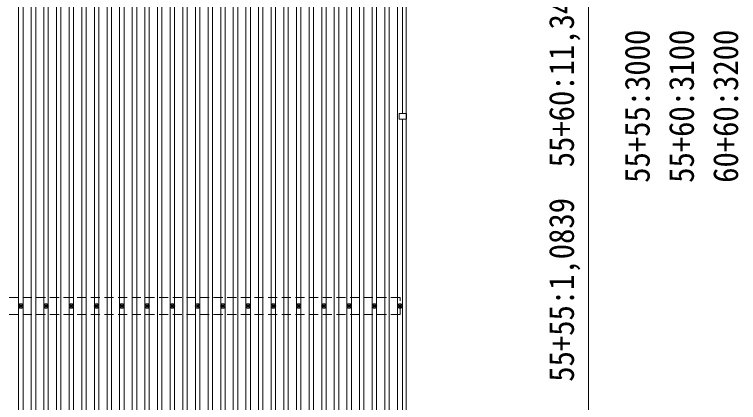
# Model space of a CAD drawing. Units: millimetres at full size, sheet at 1:60; details may follow other scales. Extents: x -16864 to 16864, y -11640 to 11640.
# Drawn here: x -11168 to -5434, y 2054 to 5124 of the extents above; entities that cross this region are included whole.
import ezdxf
from ezdxf.enums import TextEntityAlignment as Align

# ---------------------------------------------------------------- set-up
doc = ezdxf.new("R2010")
doc.units = ezdxf.units.MM
doc.header["$LTSCALE"] = 60
doc.linetypes.add('DASHED1', pattern=[1.8, 1.2, -0.6])
for name, color, linetype, lineweight in [('1-1', 2, 'Continuous', 9), ('1-2', 134, 'Continuous', 9), ('1-3', 5, 'Continuous', 5), ('1-4', 2, 'DASHED1', 9), ('1-5', 6, 'Continuous', 9), ('1-8', 6, 'Continuous', 9)]:
    doc.layers.add(name, color=color, linetype=linetype, lineweight=lineweight)
doc.styles.add('ＭＳ ゴシック', font='')
doc.styles.get('ＭＳ ゴシック').set_extended_font_data('MS Gothic')

msp = doc.modelspace()

# ---------------------------------------------------------------- linework, layer by layer
at = {"layer": '1-1'}
for p, q in [((-8094.22, 4340.09), (-8094.22, 9703.86)), ((-8065.22, 4340.09), (-8065.22, 9703.88)), ((-8134.72, -1043.06), (-8134.72, 9674.52)), ((-8094.22, -1068.45), (-8094.22, 4295.09)), ((-8065.22, -1066.35), (-8065.22, 4295.09))]:
    msp.add_line(p, q, dxfattribs=at)
at = {"layer": '1-2'}
for p, q in [((-11134.72, -1043.06), (-11134.72, 9674.52)), ((-11099.72, -1043.06), (-11099.72, 9674.52)), ((-11034.72, -1043.06), (-11034.72, 9674.52)), ((-10999.72, -1043.06), (-10999.72, 9674.52)), ((-10934.72, -1043.06), (-10934.72, 9674.52)), ((-10899.72, -1043.06), (-10899.72, 9674.52)), ((-10834.72, -1043.06), (-10834.72, 9674.52)), ((-10799.72, -1043.06), (-10799.72, 9674.52)), ((-10734.72, -1043.06), (-10734.72, 9674.52)), ((-10699.72, -1043.06), (-10699.72, 9674.52)), ((-10634.72, -1043.06), (-10634.72, 9674.52)), ((-10599.72, -1043.06), (-10599.72, 9674.52)), ((-10534.72, -1043.06), (-10534.72, 9674.52)), ((-10499.72, -1043.06), (-10499.72, 9674.52)), ((-10434.72, -1043.06), (-10434.72, 9674.52)), ((-10399.72, -1043.06), (-10399.72, 9674.52)), ((-10334.72, -1043.06), (-10334.72, 9674.52)), ((-10299.72, -1043.06), (-10299.72, 9674.52)), ((-10234.72, -1043.06), (-10234.72, 9674.52)), ((-10199.72, -1043.06), (-10199.72, 9674.52)), ((-10134.72, -1043.06), (-10134.72, 9674.52)), ((-10099.72, -1043.06), (-10099.72, 9674.52)), ((-10034.72, -1043.06), (-10034.72, 9674.52)), ((-9999.72, -1043.06), (-9999.72, 9674.52)), ((-9934.72, -1043.06), (-9934.72, 9674.52)), ((-9899.72, -1043.06), (-9899.72, 9674.52)), ((-9834.72, -1043.06), (-9834.72, 9674.52)), ((-9799.72, -1043.06), (-9799.72, 9674.52)), ((-9734.72, -1043.06), (-9734.72, 9674.52)), ((-9699.72, -1043.06), (-9699.72, 9674.52)), ((-9634.72, -1043.06), (-9634.72, 9674.52)), ((-9599.72, -1043.06), (-9599.72, 9674.52)), ((-9534.72, -1043.06), (-9534.72, 9674.52)), ((-9499.72, -1043.06), (-9499.72, 9674.52)), ((-9434.72, -1043.06), (-9434.72, 9674.52)), ((-9399.72, -1043.06), (-9399.72, 9674.52)), ((-9334.72, -1043.06), (-9334.72, 9674.52)), ((-9299.72, -1043.06), (-9299.72, 9674.52)), ((-9234.72, -1043.06), (-9234.72, 9674.52)), ((-9199.72, -1043.06), (-9199.72, 9674.52)), ((-9134.72, -1043.06), (-9134.72, 9674.52)), ((-9099.72, -1043.06), (-9099.72, 9674.52)), ((-9034.72, -1043.06), (-9034.72, 9674.52)), ((-8999.72, -1043.06), (-8999.72, 9674.52)), ((-8934.72, -1043.06), (-8934.72, 9674.52)), ((-8899.72, -1043.06), (-8899.72, 9674.52)), ((-8834.72, -1043.06), (-8834.72, 9674.52)), ((-8799.72, -1043.06), (-8799.72, 9674.52)), ((-8734.72, -1043.06), (-8734.72, 9674.52)), ((-8699.72, -1043.06), (-8699.72, 9674.52)), ((-8634.72, -1043.06), (-8634.72, 9674.52)), ((-8599.72, -1043.06), (-8599.72, 9674.52)), ((-8534.72, -1043.06), (-8534.72, 9674.52)), ((-8499.72, -1043.06), (-8499.72, 9674.52)), ((-8434.72, -1043.06), (-8434.72, 9674.52)), ((-8399.72, -1043.06), (-8399.72, 9674.52)), ((-8334.72, -1043.06), (-8334.72, 9674.52)), ((-8299.72, -1043.06), (-8299.72, 9674.52)), ((-8234.72, -1043.06), (-8234.72, 9674.52)), ((-8199.72, -1043.06), (-8199.72, 9674.52))]:
    msp.add_line(p, q, dxfattribs=at)
at = {"layer": '1-3'}
for p, q in [((-11127.22, 2819.41), (-11122.8, 2819.41)), ((-11127.22, 2815.91), (-11122.8, 2815.91)), ((-11118.97, 2827.66), (-11118.97, 2823.25)), ((-11118.97, 2812.08), (-11118.97, 2807.67)), ((-11115.47, 2827.66), (-11115.47, 2823.25)), ((-11115.47, 2812.08), (-11115.47, 2807.67)), ((-11111.64, 2819.41), (-11107.22, 2819.41)), ((-11111.64, 2815.91), (-11107.22, 2815.91)), ((-10927.22, 2819.41), (-10922.8, 2819.41)), ((-10927.22, 2815.91), (-10922.8, 2815.91)), ((-10918.97, 2827.66), (-10918.97, 2823.25)), ((-10918.97, 2812.08), (-10918.97, 2807.67)), ((-10915.47, 2827.66), (-10915.47, 2823.25)), ((-10915.47, 2812.08), (-10915.47, 2807.67)), ((-10911.64, 2819.41), (-10907.22, 2819.41)), ((-10911.64, 2815.91), (-10907.22, 2815.91)), ((-10727.22, 2819.41), (-10722.8, 2819.41)), ((-10727.22, 2815.91), (-10722.8, 2815.91)), ((-10718.97, 2827.66), (-10718.97, 2823.25)), ((-10718.97, 2812.08), (-10718.97, 2807.67)), ((-10715.47, 2827.66), (-10715.47, 2823.25)), ((-10715.47, 2812.08), (-10715.47, 2807.67)), ((-10711.64, 2819.41), (-10707.22, 2819.41)), ((-10711.64, 2815.91), (-10707.22, 2815.91)), ((-10527.22, 2819.41), (-10522.8, 2819.41)), ((-10527.22, 2815.91), (-10522.8, 2815.91)), ((-10518.97, 2827.66), (-10518.97, 2823.25)), ((-10518.97, 2812.08), (-10518.97, 2807.67)), ((-10515.47, 2827.66), (-10515.47, 2823.25)), ((-10515.47, 2812.08), (-10515.47, 2807.67)), ((-10511.64, 2819.41), (-10507.22, 2819.41)), ((-10511.64, 2815.91), (-10507.22, 2815.91)), ((-10327.22, 2819.41), (-10322.8, 2819.41)), ((-10327.22, 2815.91), (-10322.8, 2815.91)), ((-10318.97, 2827.66), (-10318.97, 2823.25)), ((-10318.97, 2812.08), (-10318.97, 2807.67)), ((-10315.47, 2827.66), (-10315.47, 2823.25)), ((-10315.47, 2812.08), (-10315.47, 2807.67)), ((-10311.64, 2819.41), (-10307.22, 2819.41)), ((-10311.64, 2815.91), (-10307.22, 2815.91)), ((-10127.22, 2819.41), (-10122.8, 2819.41)), ((-10127.22, 2815.91), (-10122.8, 2815.91)), ((-10118.97, 2827.66), (-10118.97, 2823.25)), ((-10118.97, 2812.08), (-10118.97, 2807.67)), ((-10115.47, 2827.66), (-10115.47, 2823.25)), ((-10115.47, 2812.08), (-10115.47, 2807.67)), ((-10111.64, 2819.41), (-10107.22, 2819.41)), ((-10111.64, 2815.91), (-10107.22, 2815.91)), ((-9927.22, 2819.41), (-9922.8, 2819.41)), ((-9927.22, 2815.91), (-9922.8, 2815.91)), ((-9918.97, 2827.66), (-9918.97, 2823.25)), ((-9918.97, 2812.08), (-9918.97, 2807.67)), ((-9915.47, 2827.66), (-9915.47, 2823.25)), ((-9915.47, 2812.08), (-9915.47, 2807.67)), ((-9911.64, 2819.41), (-9907.22, 2819.41)), ((-9911.64, 2815.91), (-9907.22, 2815.91)), ((-9727.22, 2819.41), (-9722.8, 2819.41)), ((-9727.22, 2815.91), (-9722.8, 2815.91)), ((-9718.97, 2827.66), (-9718.97, 2823.25)), ((-9718.97, 2812.08), (-9718.97, 2807.67)), ((-9715.47, 2827.66), (-9715.47, 2823.25)), ((-9715.47, 2812.08), (-9715.47, 2807.67)), ((-9711.64, 2819.41), (-9707.22, 2819.41)), ((-9711.64, 2815.91), (-9707.22, 2815.91)), ((-9527.22, 2819.41), (-9522.8, 2819.41)), ((-9527.22, 2815.91), (-9522.8, 2815.91)), ((-9518.97, 2827.66), (-9518.97, 2823.25)), ((-9518.97, 2812.08), (-9518.97, 2807.67)), ((-9515.47, 2827.66), (-9515.47, 2823.25)), ((-9515.47, 2812.08), (-9515.47, 2807.67)), ((-9511.64, 2819.41), (-9507.22, 2819.41)), ((-9511.64, 2815.91), (-9507.22, 2815.91)), ((-9327.22, 2819.41), (-9322.8, 2819.41)), ((-9327.22, 2815.91), (-9322.8, 2815.91)), ((-9318.97, 2827.66), (-9318.97, 2823.25)), ((-9318.97, 2812.08), (-9318.97, 2807.67)), ((-9315.47, 2827.66), (-9315.47, 2823.25)), ((-9315.47, 2812.08), (-9315.47, 2807.67)), ((-9311.64, 2819.41), (-9307.22, 2819.41)), ((-9311.64, 2815.91), (-9307.22, 2815.91)), ((-9127.22, 2819.41), (-9122.8, 2819.41)), ((-9127.22, 2815.91), (-9122.8, 2815.91)), ((-9118.97, 2827.66), (-9118.97, 2823.25)), ((-9118.97, 2812.08), (-9118.97, 2807.67)), ((-9115.47, 2827.66), (-9115.47, 2823.25)), ((-9115.47, 2812.08), (-9115.47, 2807.67)), ((-9111.64, 2819.41), (-9107.22, 2819.41)), ((-9111.64, 2815.91), (-9107.22, 2815.91)), ((-8927.22, 2819.41), (-8922.8, 2819.41)), ((-8927.22, 2815.91), (-8922.8, 2815.91)), ((-8918.97, 2827.66), (-8918.97, 2823.25)), ((-8918.97, 2812.08), (-8918.97, 2807.67)), ((-8915.47, 2827.66), (-8915.47, 2823.25)), ((-8915.47, 2812.08), (-8915.47, 2807.67)), ((-8911.64, 2819.41), (-8907.22, 2819.41)), ((-8911.64, 2815.91), (-8907.22, 2815.91)), ((-8727.22, 2819.41), (-8722.8, 2819.41)), ((-8727.22, 2815.91), (-8722.8, 2815.91)), ((-8718.97, 2827.66), (-8718.97, 2823.25)), ((-8718.97, 2812.08), (-8718.97, 2807.67)), ((-8715.47, 2827.66), (-8715.47, 2823.25)), ((-8715.47, 2812.08), (-8715.47, 2807.67)), ((-8711.64, 2819.41), (-8707.22, 2819.41)), ((-8711.64, 2815.91), (-8707.22, 2815.91)), ((-8527.22, 2819.41), (-8522.8, 2819.41)), ((-8527.22, 2815.91), (-8522.8, 2815.91)), ((-8518.97, 2827.66), (-8518.97, 2823.25)), ((-8518.97, 2812.08), (-8518.97, 2807.67)), ((-8515.47, 2827.66), (-8515.47, 2823.25)), ((-8515.47, 2812.08), (-8515.47, 2807.67)), ((-8511.64, 2819.41), (-8507.22, 2819.41)), ((-8511.64, 2815.91), (-8507.22, 2815.91)), ((-8327.22, 2819.41), (-8322.8, 2819.41)), ((-8327.22, 2815.91), (-8322.8, 2815.91)), ((-8318.97, 2827.66), (-8318.97, 2823.25)), ((-8318.97, 2812.08), (-8318.97, 2807.67)), ((-8315.47, 2827.66), (-8315.47, 2823.25)), ((-8315.47, 2812.08), (-8315.47, 2807.67)), ((-8311.64, 2819.41), (-8307.22, 2819.41)), ((-8311.64, 2815.91), (-8307.22, 2815.91)), ((-8124.47, 2819.41), (-8120.05, 2819.41)), ((-8124.47, 2815.91), (-8120.05, 2815.91)), ((-8116.22, 2827.66), (-8116.22, 2823.25)), ((-8116.22, 2812.08), (-8116.22, 2807.67)), ((-8112.72, 2827.66), (-8112.72, 2823.25)), ((-8112.72, 2812.08), (-8112.72, 2807.67)), ((-8108.89, 2819.41), (-8104.47, 2819.41)), ((-8108.89, 2815.91), (-8104.47, 2815.91))]:
    msp.add_line(p, q, dxfattribs=at)
for centre, radius in [((-11117.22, 2817.66), 18.25), ((-11117.22, 2817.66), 10.15), ((-11117.22, 2817.66), 5.85), ((-11117.22, 2817.66), 5.25), ((-10917.22, 2817.66), 18.25), ((-10917.22, 2817.66), 10.15), ((-10917.22, 2817.66), 5.85), ((-10917.22, 2817.66), 5.25), ((-10717.22, 2817.66), 18.25), ((-10717.22, 2817.66), 10.15), ((-10717.22, 2817.66), 5.85), ((-10717.22, 2817.66), 5.25), ((-10517.22, 2817.66), 18.25), ((-10517.22, 2817.66), 10.15), ((-10517.22, 2817.66), 5.85), ((-10517.22, 2817.66), 5.25), ((-10317.22, 2817.66), 18.25), ((-10317.22, 2817.66), 10.15), ((-10317.22, 2817.66), 5.85), ((-10317.22, 2817.66), 5.25), ((-10117.22, 2817.66), 18.25), ((-10117.22, 2817.66), 10.15), ((-10117.22, 2817.66), 5.85), ((-10117.22, 2817.66), 5.25), ((-9917.22, 2817.66), 18.25), ((-9917.22, 2817.66), 10.15), ((-9917.22, 2817.66), 5.85), ((-9917.22, 2817.66), 5.25), ((-9717.22, 2817.66), 18.25), ((-9717.22, 2817.66), 10.15), ((-9717.22, 2817.66), 5.85), ((-9717.22, 2817.66), 5.25), ((-9517.22, 2817.66), 18.25), ((-9517.22, 2817.66), 10.15), ((-9517.22, 2817.66), 5.85), ((-9517.22, 2817.66), 5.25), ((-9317.22, 2817.66), 18.25), ((-9317.22, 2817.66), 10.15), ((-9317.22, 2817.66), 5.85), ((-9317.22, 2817.66), 5.25), ((-9117.22, 2817.66), 18.25), ((-9117.22, 2817.66), 10.15), ((-9117.22, 2817.66), 5.85), ((-9117.22, 2817.66), 5.25), ((-8917.22, 2817.66), 18.25), ((-8917.22, 2817.66), 10.15), ((-8917.22, 2817.66), 5.85), ((-8917.22, 2817.66), 5.25), ((-8717.22, 2817.66), 18.25), ((-8717.22, 2817.66), 10.15), ((-8717.22, 2817.66), 5.85), ((-8717.22, 2817.66), 5.25), ((-8517.22, 2817.66), 18.25), ((-8517.22, 2817.66), 10.15), ((-8517.22, 2817.66), 5.85), ((-8517.22, 2817.66), 5.25), ((-8317.22, 2817.66), 18.25), ((-8317.22, 2817.66), 10.15), ((-8317.22, 2817.66), 5.85), ((-8317.22, 2817.66), 5.25), ((-8114.47, 2817.66), 18.25), ((-8114.47, 2817.66), 10.15), ((-8114.47, 2817.66), 5.85), ((-8114.47, 2817.66), 5.25)]:
    msp.add_circle(centre, radius, dxfattribs=at)
at = {"layer": '1-4'}
for p, q in [((-8065.22, 4295.09), (-8065.22, 4340.09)), ((-8114.47, 2884.66), (-13517.22, 2884.66)), ((-8114.47, 2750.66), (-8114.47, 2884.66)), ((-8114.47, 2750.66), (-13517.22, 2750.66))]:
    msp.add_line(p, q, dxfattribs=at)
at = {"layer": '1-5'}
for p, q in [((-8120.72, 4340.09), (-8120.72, 4318.31)), ((-8120.72, 4340.09), (-8064.22, 4340.09)), ((-8120.72, 4316.88), (-8120.72, 4295.09)), ((-8064.22, 4340.09), (-8064.22, 4295.09)), ((-8120.72, 4295.09), (-8064.22, 4295.09))]:
    msp.add_line(p, q, dxfattribs=at)
for centre, start, end in [((-8120.22, 4318.31), 180, 225.573), ((-8120.22, 4316.88), 134.427, 180), ((-8120.92, 4317.59), 314.427, 45.573)]:
    msp.add_arc(centre, 0.5, start, end, dxfattribs=at)
at = {"layer": '1-8'}
msp.add_line((-6622.56, 9737.94), (-6622.56, -1100.98), dxfattribs=at)

# ---------------------------------------------------------------- texts
at = {"layer": '1-8', "color": 7, "style": 'ＭＳ ゴシック', "width": 0.9}
for s, p in [('55+55:1,0839\u300055+60:11,349\u300060+60:11,859', (-6677.56, 2218.48)), ('55+55:3000', (-6077.56, 3792.54)), ('55+60:3100', (-5727.56, 3792.54)), ('60+60:3200', (-5377.56, 3792.54))]:
    msp.add_text(s, height=197.9, rotation=90, dxfattribs=at).set_placement(p, align=Align.BOTTOM_LEFT)

doc.saveas('drawing.dxf')
